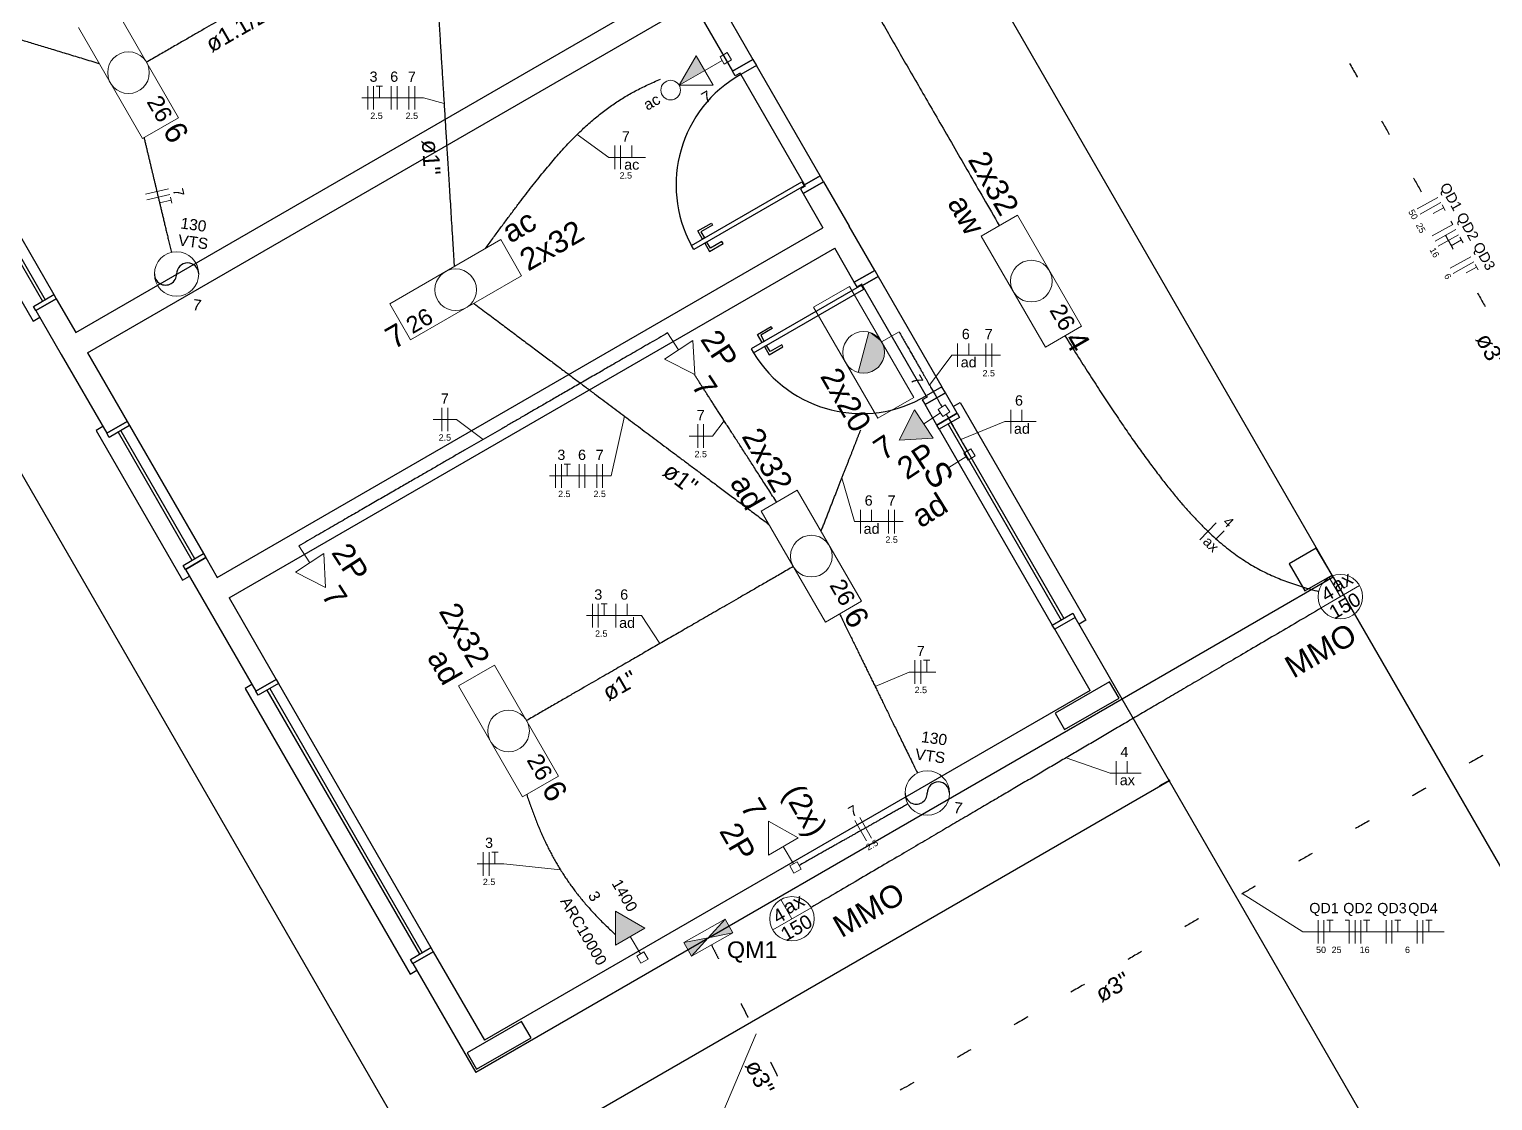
# Model space of a CAD drawing. Extents: x 210 to 779, y 61 to 241.
# Drawn here: x 474.76 to 484.07, y 182.66 to 189.48 of the extents above; entities that cross this region are included whole.
import ezdxf

# ---------------------------------------------------------------- set-up
doc = ezdxf.new("R2010")
doc.units = 0
doc.header["$LTSCALE"] = 2
doc.linetypes.add('DOT2', pattern=[3.175, 0, -3.175])
doc.layers.get('0').update_dxf_attribs({"linetype": 'CONTINUOUS'})
for name, color, linetype in [('A-JANEL', 3, 'CONTINUOUS'), ('A-PARED', 5, 'CONTINUOUS'), ('A-PARED-PISOS', 2, 'CONTINUOUS'), ('A-PAREDE', 5, 'CONTINUOUS'), ('A-PISOS', 2, 'CONTINUOUS'), ('A-PISOS-NIVEL', 1, 'CONTINUOUS'), ('A-PORTA', 3, 'CONTINUOUS'), ('A-SOLEIRA', 1, 'CONTINUOUS'), ('ARQ-ESQ-VISTA1', 2, 'CONTINUOUS')]:
    doc.layers.add(name, color=color, linetype=linetype)
for name, color, linetype, lineweight in [('EL-Condutos', 4, 'CONTINUOUS', 30), ('EL-Fios', 9, 'CONTINUOUS', 20), ('EL-Textos condutos', 7, 'CONTINUOUS', 20), ('EL-Textos fios', 7, 'CONTINUOUS', 20), ('EL-Textos pontos', 5, 'CONTINUOUS', 20), ('P-SIMBOL', 5, 'CONTINUOUS', 20)]:
    doc.layers.add(name, color=color, linetype=linetype, lineweight=lineweight)
doc.styles.add('Arial', font='arial.ttf')

msp = doc.modelspace()

# ---------------------------------------------------------------- hatches: boundary and pattern name
at = {"layer": 'P-SIMBOL', "linetype": 'Continuous'}
for points in [[(479.0586, 189.2128), (478.8962, 189.119), (479.0044, 189.3067)], [(480.1041, 187.5475), (480.0359, 187.2915), (480.1846, 187.4859)], [(480.1041, 187.5475), (480.1103, 187.5455), (480.1154, 187.5438), (480.1219, 187.5408), (480.129, 187.5373), (480.1322, 187.5363), (480.1347, 187.535), (480.1369, 187.5338), (480.1394, 187.5317), (480.147, 187.5264), (480.1499, 187.524), (480.1564, 187.5196), (480.1607, 187.5159), (480.1635, 187.512), (480.1698, 187.5054), (480.1725, 187.5025), (480.1751, 187.4993), (480.1846, 187.4859)], [(480.0359, 187.2915), (480.0509, 187.2891), (480.0566, 187.2875), (480.063, 187.2875), (480.0764, 187.2878), (480.0816, 187.2877), (480.0853, 187.288), (480.0891, 187.2889), (480.0931, 187.2897), (480.1009, 187.2914), (480.1046, 187.2925), (480.1103, 187.2938), (480.1167, 187.2961), (480.1233, 187.2992), (480.128, 187.3011), (480.1327, 187.303), (480.1377, 187.3061), (480.1444, 187.3106), (480.1469, 187.3127), (480.1519, 187.3162), (480.1547, 187.3185), (480.1565, 187.3202), (480.1595, 187.3228), (480.1616, 187.3248), (480.1636, 187.3275), (480.1657, 187.33), (480.1682, 187.3323), (480.1696, 187.3344), (480.1709, 187.3347), (480.1734, 187.3375), (480.176, 187.3403), (480.177, 187.3419), (480.1787, 187.3435), (480.1799, 187.3462), (480.1808, 187.3476), (480.1824, 187.35), (480.1836, 187.3533), (480.1862, 187.3574), (480.1875, 187.36), (480.1887, 187.362), (480.1902, 187.365), (480.1916, 187.3669), (480.1921, 187.3698), (480.1933, 187.3726), (480.1943, 187.376), (480.1955, 187.3803), (480.197, 187.3844), (480.1975, 187.3869), (480.1987, 187.3899), (480.1998, 187.3951), (480.1996, 187.3984), (480.2004, 187.4021), (480.2003, 187.4053), (480.2006, 187.4071), (480.2008, 187.4115), (480.2017, 187.4144), (480.2014, 187.4198), (480.2017, 187.4226), (480.2013, 187.4258), (480.2013, 187.4284), (480.2012, 187.4301), (480.2007, 187.4321), (480.2012, 187.4339), (480.1996, 187.4403), (480.1993, 187.4438), (480.1992, 187.4461), (480.1987, 187.4477), (480.199, 187.4491), (480.1978, 187.4512), (480.1976, 187.4526), (480.1968, 187.4541), (480.1959, 187.4566), (480.195, 187.4601), (480.1937, 187.4635), (480.193, 187.4658), (480.1923, 187.4689), (480.1846, 187.4859)], [(480.3935, 187.0541), (480.2966, 186.8605), (480.5128, 186.8734)], [(478.6786, 183.7567), (478.4907, 183.8644), (478.4914, 183.6478)], [(479.2371, 183.7254), (479.1881, 183.8124), (479.0815, 183.6951)], [(478.9749, 183.5778), (479.0815, 183.6951), (478.9259, 183.6648)]]:
    msp.add_hatch(color=256, dxfattribs=at).paths.add_polyline_path(points)

# ---------------------------------------------------------------- linework, layer by layer
at = {"color": 8}
msp.add_line((482.0181, 184.6975), (481.9531, 184.6605), dxfattribs=at)
msp.add_line((482.0181, 184.6975), (481.9531, 184.6605), dxfattribs=at)
for centre, start, end in [((475.6278, 187.9181), 179.981, 0.00003), ((475.7688, 187.9181), 0.01902, 180), ((480.5456, 184.6153), 0.01915, 180), ((480.4046, 184.6153), 179.98, 0.00016)]:
    msp.add_arc(centre, 0.0706, start, end)
at = {"layer": 'A-JANEL', "color": 251}
msp.add_line((481.4157, 185.7329), (481.2858, 185.6579), dxfattribs=at)
at = {"layer": 'A-PARED', "color": 251}
for p, q in [((479.0782, 189.7816), (479.3657, 189.2836)), ((475.057, 187.5465), (478.9108, 189.7715)), ((475.132, 187.4166), (478.9858, 189.6416)), ((478.9858, 189.6416), (479.2358, 189.2086)), ((479.2358, 189.2086), (479.3657, 189.2836)), ((479.6858, 188.4292), (479.8157, 188.5042)), ((479.8157, 188.5042), (479.9782, 188.2227)), ((479.6858, 188.4292), (479.8108, 188.2127)), ((475.957, 185.9877), (479.8108, 188.2127)), ((480.1407, 187.9413), (479.9782, 188.2227)), ((476.032, 185.8578), (479.8858, 188.0828)), ((480.0108, 187.8663), (479.8858, 188.0828)), ((480.0108, 187.8663), (480.1407, 187.9413)), ((474.9332, 187.7609), (475.057, 187.5465)), ((474.8033, 187.6859), (474.9646, 187.4066)), ((474.9646, 187.4066), (475.2546, 186.9043, 0.7283)), ((475.132, 187.4166), (475.3845, 186.9793, 0.7283)), ((480.4608, 187.0869), (480.5907, 187.1619)), ((480.5358, 186.957), (480.4608, 187.0869)), ((480.6657, 187.032), (480.5907, 187.1619)), ((475.8845, 186.1133, 0.7283), (475.957, 185.9877)), ((475.7546, 186.0383, 0.7283), (476.2021, 185.2632)), ((476.032, 185.8578), (476.332, 185.3382)), ((481.7157, 185.2133), (481.4157, 185.7329)), ((481.5108, 185.2682), (481.2858, 185.6579)), ((481.5108, 185.2682), (477.657, 183.0432)), ((481.7157, 185.2133), (477.6021, 182.8383)), ((477.332, 183.6061), (477.657, 183.0432)), ((477.2021, 183.5311), (477.6021, 182.8383))]:
    msp.add_line(p, q, dxfattribs=at)
msp.add_lwpolyline([(482.7773, 186.0745), (482.8773, 185.9013), (483.0505, 186.0013), (482.9505, 186.1745)], close=True, dxfattribs=at)
at = {"layer": 'A-PARED-PISOS', "color": 251}
for p, q in [((479.9205, 191.4226), (483.058, 185.9883)), ((483.058, 185.9883), (481.7157, 185.2133))]:
    msp.add_line(p, q, dxfattribs=at)
at = {"layer": 'A-PAREDE', "color": 251}
for p, q in [((479.3657, 189.2836), (479.2358, 189.2086)), ((479.8157, 188.5042), (479.6858, 188.4292)), ((480.1407, 187.9413), (480.0108, 187.8663)), ((474.9332, 187.7609), (474.8033, 187.6859)), ((474.8033, 187.6859), (474.9332, 187.7609)), ((474.9332, 187.7609), (474.8033, 187.6859)), ((480.5907, 187.1619), (480.4608, 187.0869)), ((480.6657, 187.032), (480.5358, 186.957)), ((480.6657, 187.032), (480.5358, 186.957)), ((480.6657, 187.032), (480.5358, 186.957)), ((475.2546, 186.9043), (475.3845, 186.9793)), ((475.3845, 186.9793), (475.2546, 186.9043)), ((475.7546, 186.0383), (475.8845, 186.1133)), ((475.8845, 186.1133), (475.7546, 186.0383)), ((481.4157, 185.7329), (481.2858, 185.6579)), ((476.332, 185.3382), (476.2021, 185.2632)), ((476.2021, 185.2632), (476.332, 185.3382)), ((476.332, 185.3382), (476.2021, 185.2632)), ((477.332, 183.6061), (477.2021, 183.5311)), ((477.2021, 183.5311), (477.332, 183.6061)), ((477.332, 183.6061), (477.2021, 183.5311))]:
    msp.add_line(p, q, dxfattribs=at)
for points in [[(481.2888, 185.1227), (481.3488, 185.0188), (481.6952, 185.2188), (481.6352, 185.3227)], [(477.5476, 182.9627), (477.6076, 182.8588), (477.954, 183.0588), (477.894, 183.1627)]]:
    msp.add_lwpolyline(points, close=True, dxfattribs=at)
at = {"layer": 'A-PISOS', "color": 251}
for p, q in [((468.9075, 196.6978), (477.3825, 182.0187)), ((482.0157, 184.6937), (477.3825, 182.0187)), ((482.0157, 184.6937), (481.9507, 184.6562)), ((482.0157, 184.6937), (481.9507, 184.6562))]:
    msp.add_line(p, q, dxfattribs=at)
at = {"layer": 'A-PISOS-NIVEL', "color": 251}
for p, q in [((483.058, 185.9883), (484.2488, 183.9258)), ((483.3539, 182.3758), (481.7157, 185.2133))]:
    msp.add_line(p, q, dxfattribs=at)
at = {"layer": 'A-PORTA', "color": 251}
for p, q in [((479.7932, 188.5432), (479.6936, 188.4857)), ((480.1632, 187.9023), (480.0636, 187.8448))]:
    msp.add_line(p, q, dxfattribs=at)
for points in [[(479.2836, 189.1958), (479.2533, 189.1783), (479.2358, 189.2086), (479.3657, 189.2836), (479.3882, 189.2446), (479.2886, 189.1871)], [(479.6918, 188.4788), (478.9903, 188.0738), (478.9753, 188.0998), (479.6768, 188.5048)], [(479.6986, 188.477), (479.6683, 188.4595), (479.6858, 188.4292), (479.8157, 188.5042), (479.7932, 188.5432), (479.6936, 188.4857)], [(479.0351, 188.1863), (479.0576, 188.1473), (479.0446, 188.1398), (479.0146, 188.1918), (479.1012, 188.2418), (479.1087, 188.2288)], [(479.0951, 188.0824), (479.0726, 188.1213), (479.0596, 188.1138), (479.0896, 188.0619), (479.1762, 188.1119), (479.1687, 188.1249)], [(480.0586, 187.8535), (480.0283, 187.836), (480.0108, 187.8663), (480.1407, 187.9413), (480.1632, 187.9023), (480.0636, 187.8448)], [(480.0568, 187.8466), (479.3553, 187.4416), (479.3703, 187.4157), (480.0718, 187.8207)], [(479.4151, 187.5281), (479.4376, 187.4891), (479.4246, 187.4816), (479.3946, 187.5336), (479.4812, 187.5836), (479.4887, 187.5706)], [(479.4751, 187.4242), (479.4526, 187.4632), (479.4396, 187.4557), (479.4696, 187.4037), (479.5562, 187.4537), (479.5487, 187.4667)], [(480.4736, 187.1347), (480.4433, 187.1172), (480.4608, 187.0869), (480.5907, 187.1619), (480.5682, 187.2008), (480.4686, 187.1433)]]:
    msp.add_lwpolyline(points, close=True, dxfattribs=at)
for centre, start, end in [((479.6804, 188.4854, 0.02), 119.17841, 208.67325), ((480.0568, 187.8335, 0.02), 211.32675, 300.82159)]:
    msp.add_arc(centre, 0.8037, start, end, dxfattribs=at)
at = {"layer": 'A-SOLEIRA', "color": 251}
for points in [[(479.6936, 188.4857), (479.7932, 188.5432), (479.3882, 189.2446), (479.2886, 189.1871)], [(480.0636, 187.8448), (480.1632, 187.9023), (480.5682, 187.2008), (480.4686, 187.1433)]]:
    msp.add_lwpolyline(points, close=True, dxfattribs=at)
at = {"layer": 'ARQ-ESQ-VISTA1', "color": 251}
for p, q in [((473.8747, 189.4245), (474.8447, 187.7444)), ((473.892, 189.4345), (474.862, 187.7544)), ((473.9482, 189.4669), (474.9182, 187.7869)), ((475.3259, 186.9108), (475.7959, 186.0968)), ((475.3432, 186.9208), (475.8133, 186.1068)), ((475.3995, 186.9533), (475.8695, 186.1392)), ((480.5508, 186.931), (481.2708, 185.6839)), ((480.6071, 186.9635), (481.3271, 185.7164)), ((480.6244, 186.9735), (481.3445, 185.7264)), ((476.347, 185.3122), (477.317, 183.6321)), ((476.2734, 185.2697), (477.2434, 183.5896)), ((476.2907, 185.2797), (477.2608, 183.5996))]:
    msp.add_line(p, q, dxfattribs=at)
for points in [[(473.7783, 189.4612), (473.735, 189.4362), (474.785, 187.6176), (474.8283, 187.6426)], [(480.6407, 187.0753), (480.684, 187.1003), (481.484, 185.7146), (481.4407, 185.6896)], [(475.229, 186.9472), (475.1857, 186.9222), (475.7363, 185.97), (475.7796, 185.995)], [(476.1771, 185.3065), (476.1338, 185.2815), (477.1838, 183.4628), (477.2271, 183.4878)]]:
    msp.add_lwpolyline(points, dxfattribs=at)
for points in [[(474.9182, 187.7869), (474.9332, 187.7609), (474.8033, 187.6859), (474.7883, 187.7119)], [(480.6657, 187.032), (480.6807, 187.006), (480.5508, 186.931), (480.5358, 186.957)], [(475.3845, 186.9793), (475.3995, 186.9533), (475.2696, 186.8783), (475.2546, 186.9043)], [(475.8695, 186.1392), (475.8845, 186.1133), (475.7546, 186.0383), (475.7396, 186.0642)], [(481.4007, 185.7589), (481.4157, 185.7329), (481.2858, 185.6579), (481.2708, 185.6839)], [(476.332, 185.3382), (476.347, 185.3122), (476.2171, 185.2372), (476.2021, 185.2632)], [(477.317, 183.6321), (477.332, 183.6061), (477.2021, 183.5311), (477.1871, 183.5571)]]:
    msp.add_lwpolyline(points, close=True, dxfattribs=at)
at = {"layer": 'EL-Condutos', "linetype": 'Continuous'}
for points in [[(478.7521, 192.0042), (478.8521, 191.8309), (478.9465, 191.6674), (479.0357, 191.513), (479.12, 191.367), (479.1998, 191.2287), (479.2756, 191.0974), (479.3478, 190.9724), (479.4167, 190.853), (479.4828, 190.7385), (479.5465, 190.6282), (479.6081, 190.5214), (479.6682, 190.4174), (479.727, 190.3155), (479.785, 190.215), (479.8426, 190.1153), (479.9002, 190.0155), (479.9583, 189.915), (480.0171, 189.8131), (480.0771, 189.7091), (480.1388, 189.6023), (480.2025, 189.492), (480.2686, 189.3775), (480.3375, 189.2581), (480.4097, 189.1331), (480.4855, 189.0018), (480.5653, 188.8635), (480.6496, 188.7175), (480.7388, 188.5631), (480.8332, 188.3996), (480.9332, 188.2263)], [(477.2048, 190.2458), (477.1258, 190.2001), (477.0514, 190.1572), (476.9814, 190.1167), (476.9153, 190.0786), (476.8528, 190.0425), (476.7937, 190.0084), (476.7375, 189.9759), (476.684, 189.945), (476.6328, 189.9155), (476.5835, 189.887), (476.536, 189.8596), (476.4897, 189.8329), (476.4445, 189.8068), (476.3999, 189.781), (476.3556, 189.7555), (476.3114, 189.7299), (476.2668, 189.7042), (476.2215, 189.678), (476.1753, 189.6513), (476.1277, 189.6239), (476.0785, 189.5955), (476.0273, 189.5659), (475.9738, 189.535), (475.9176, 189.5026), (475.8584, 189.4684), (475.796, 189.4323), (475.7299, 189.3942), (475.6598, 189.3537), (475.5854, 189.3108), (475.5064, 189.2652)], [(477.3374, 190.0139), (477.343, 189.9249), (477.3482, 189.8408), (477.3532, 189.7611), (477.3579, 189.6856), (477.3624, 189.6139), (477.3666, 189.5455), (477.3707, 189.4802), (477.3746, 189.4175), (477.3784, 189.3571), (477.382, 189.2986), (477.3855, 189.2417), (477.389, 189.1859), (477.3924, 189.131), (477.3958, 189.0765), (477.3992, 189.0221), (477.4026, 188.9674), (477.4061, 188.912), (477.4096, 188.8557), (477.4132, 188.7979), (477.4169, 188.7384), (477.4207, 188.6767), (477.4247, 188.6126), (477.4289, 188.5456), (477.4333, 188.4753), (477.4379, 188.4015), (477.4427, 188.3237), (477.4478, 188.2416), (477.4532, 188.1547), (477.459, 188.0628), (477.465, 187.9655)], [(475.2048, 189.2563), (475.1044, 189.2868), (475.0088, 189.3158), (474.9179, 189.3434), (474.8315, 189.3697), (474.7495, 189.3946), (474.6718, 189.4182), (474.5984, 189.4405), (474.529, 189.4615), (474.4636, 189.4814), (474.402, 189.5001), (474.3441, 189.5177), (474.2899, 189.5342), (474.2392, 189.5496), (474.1918, 189.564), (474.1477, 189.5773), (474.1068, 189.5898), (474.0689, 189.6013), (474.0339, 189.6119), (474.0016, 189.6217), (473.9721, 189.6307), (473.9452, 189.6389), (473.9207, 189.6463), (473.8985, 189.653), (473.8785, 189.6591), (473.8606, 189.6645), (473.8448, 189.6694), (473.8307, 189.6736), (473.8185, 189.6773), (473.8078, 189.6806), (473.7987, 189.6833)], [(477.6639, 188.0802), (477.7102, 188.1438), (477.755, 188.2049), (477.7983, 188.2634), (477.8402, 188.3195), (477.8808, 188.3733), (477.9202, 188.4248), (477.9586, 188.4741), (477.996, 188.5213), (478.0325, 188.5663), (478.0682, 188.6094), (478.1033, 188.6506), (478.1378, 188.6898), (478.1718, 188.7273), (478.2055, 188.7631), (478.2389, 188.7972), (478.2722, 188.8297), (478.3053, 188.8607), (478.3386, 188.8903), (478.3719, 188.9184), (478.4055, 188.9453), (478.4395, 188.9709), (478.4739, 188.9954), (478.5088, 189.0187), (478.5444, 189.041), (478.5808, 189.0624), (478.618, 189.0828), (478.6561, 189.1025), (478.6953, 189.1213), (478.7357, 189.1395), (478.7773, 189.1571)], [(475.4913, 188.785), (475.4971, 188.7607), (475.5027, 188.7371), (475.5082, 188.7141), (475.5136, 188.6917), (475.5188, 188.6698), (475.5239, 188.6483), (475.529, 188.6271), (475.534, 188.6062), (475.5389, 188.5854), (475.5439, 188.5647), (475.5488, 188.5441), (475.5538, 188.5234), (475.5587, 188.5025), (475.5638, 188.4815), (475.5688, 188.4602), (475.574, 188.4385), (475.5793, 188.4164), (475.5847, 188.3938), (475.5903, 188.3706), (475.596, 188.3467), (475.6018, 188.3221), (475.6079, 188.2966), (475.6142, 188.2703), (475.6207, 188.243), (475.6275, 188.2147), (475.6345, 188.1852), (475.6418, 188.1546), (475.6495, 188.1227), (475.6574, 188.0894), (475.6657, 188.0547)], [(477.5907, 187.7306), (477.6806, 187.6633), (477.7654, 187.5997), (477.8455, 187.5397), (477.9212, 187.483), (477.9929, 187.4293), (478.0609, 187.3784), (478.1255, 187.33), (478.1871, 187.2839), (478.246, 187.2397), (478.3026, 187.1974), (478.3572, 187.1565), (478.4101, 187.1168), (478.4617, 187.0782), (478.5124, 187.0402), (478.5624, 187.0028), (478.6121, 186.9656), (478.6618, 186.9283), (478.7119, 186.8908), (478.7628, 186.8527), (478.8147, 186.8138), (478.868, 186.7738), (478.9231, 186.7326), (478.9802, 186.6898), (479.0398, 186.6452), (479.1021, 186.5985), (479.1675, 186.5495), (479.2364, 186.4979), (479.3091, 186.4435), (479.3859, 186.3859), (479.4671, 186.3251)], [(480.2958, 187.5503), (480.3138, 187.5188), (480.331, 187.4886), (480.3475, 187.4598), (480.3632, 187.4322), (480.3782, 187.406), (480.3925, 187.3809), (480.4061, 187.3571), (480.4191, 187.3344), (480.4314, 187.3128), (480.443, 187.2924), (480.4541, 187.2731), (480.4645, 187.2548), (480.4744, 187.2375), (480.4837, 187.2212), (480.4924, 187.2059), (480.5006, 187.1915), (480.5083, 187.1781), (480.5155, 187.1655), (480.5222, 187.1537), (480.5285, 187.1428), (480.5343, 187.1326), (480.5396, 187.1232), (480.5446, 187.1146), (480.5491, 187.1066), (480.5533, 187.0993), (480.5571, 187.0927), (480.5605, 187.0867), (480.5636, 187.0812), (480.5664, 187.0763), (480.5689, 187.0719)], [(478.8229, 187.543), (478.7093, 187.4774), (478.6031, 187.4161), (478.5037, 187.3587), (478.4105, 187.3048), (478.323, 187.2543), (478.2408, 187.2068), (478.1632, 187.1621), (478.0899, 187.1197), (478.0201, 187.0794), (477.9535, 187.041), (477.8896, 187.004), (477.8277, 186.9683), (477.7673, 186.9334), (477.708, 186.8992), (477.6493, 186.8653), (477.5905, 186.8313), (477.5312, 186.7971), (477.4709, 186.7622), (477.409, 186.7265), (477.345, 186.6895), (477.2784, 186.6511), (477.2087, 186.6108), (477.1353, 186.5685), (477.0578, 186.5237), (476.9755, 186.4762), (476.8881, 186.4257), (476.7949, 186.3719), (476.6954, 186.3144), (476.5892, 186.2531), (476.4757, 186.1875)], [(481.3514, 187.5245), (481.4286, 187.4014), (481.5027, 187.2851), (481.5737, 187.1753), (481.6418, 187.0719), (481.7073, 186.9745), (481.7702, 186.8831), (481.8308, 186.7973), (481.8892, 186.717), (481.9456, 186.642), (482.0002, 186.572), (482.053, 186.5068), (482.1044, 186.4462), (482.1545, 186.39), (482.2034, 186.338), (482.2513, 186.2899), (482.2984, 186.2456), (482.3448, 186.2048), (482.3908, 186.1674), (482.4365, 186.133), (482.482, 186.1015), (482.5276, 186.0727), (482.5733, 186.0463), (482.6195, 186.0222), (482.6662, 186.0001), (482.7136, 185.9798), (482.7618, 185.961), (482.8112, 185.9437), (482.8617, 185.9275), (482.9137, 185.9123), (482.9672, 185.8978)], [(479.517, 186.4648), (479.4912, 186.5049), (479.466, 186.544), (479.4415, 186.582), (479.4176, 186.6191), (479.3944, 186.6553), (479.3717, 186.6904), (479.3497, 186.7247), (479.3283, 186.758), (479.3074, 186.7903), (479.2871, 186.8218), (479.2674, 186.8524), (479.2483, 186.8821), (479.2297, 186.911), (479.2117, 186.939), (479.1942, 186.9661), (479.1773, 186.9924), (479.1608, 187.018), (479.1449, 187.0427), (479.1295, 187.0666), (479.1146, 187.0897), (479.1002, 187.1121), (479.0862, 187.1338), (479.0728, 187.1547), (479.0598, 187.1748), (479.0472, 187.1943), (479.0352, 187.2131), (479.0235, 187.2311), (479.0123, 187.2485), (479.0015, 187.2653), (478.9911, 187.2814)], [(480.5952, 187.0262), (480.6033, 187.0123), (480.611, 186.9988), (480.6185, 186.9858), (480.6257, 186.9734), (480.6326, 186.9614), (480.6393, 186.9499), (480.6457, 186.9389), (480.6518, 186.9283), (480.6576, 186.9182), (480.6632, 186.9085), (480.6686, 186.8993), (480.6737, 186.8905), (480.6786, 186.882), (480.6832, 186.874), (480.6876, 186.8664), (480.6918, 186.8591), (480.6958, 186.8522), (480.6996, 186.8457), (480.7031, 186.8395), (480.7065, 186.8337), (480.7097, 186.8282), (480.7127, 186.823), (480.7155, 186.8181), (480.7182, 186.8135), (480.7206, 186.8093), (480.7229, 186.8053), (480.7251, 186.8015), (480.7271, 186.7981), (480.7289, 186.7949), (480.7307, 186.7919)], [(479.7999, 186.2829), (479.8103, 186.3093), (479.8205, 186.3355), (479.8306, 186.3612), (479.8405, 186.3866), (479.8503, 186.4116), (479.8599, 186.4362), (479.8694, 186.4605), (479.8788, 186.4845), (479.888, 186.508), (479.8971, 186.5313), (479.9061, 186.5541), (479.9149, 186.5767), (479.9236, 186.5989), (479.9321, 186.6207), (479.9406, 186.6423), (479.9488, 186.6634), (479.957, 186.6843), (479.965, 186.7048), (479.9729, 186.725), (479.9807, 186.7449), (479.9884, 186.7644), (479.9959, 186.7837), (480.0033, 186.8026), (480.0106, 186.8212), (480.0177, 186.8395), (480.0248, 186.8575), (480.0317, 186.8751), (480.0385, 186.8925), (480.0451, 186.9096), (480.0517, 186.9263)], [(479.6232, 186.0569), (479.5442, 186.0112), (479.4698, 185.9683), (479.3998, 185.9278), (479.3337, 185.8897), (479.2712, 185.8536), (479.2121, 185.8195), (479.1559, 185.787), (479.1024, 185.7561), (479.0512, 185.7266), (479.0019, 185.6981), (478.9544, 185.6707), (478.9081, 185.644), (478.8629, 185.6179), (478.8183, 185.5921), (478.774, 185.5666), (478.7298, 185.541), (478.6852, 185.5153), (478.6399, 185.4891), (478.5937, 185.4624), (478.5461, 185.435), (478.4969, 185.4066), (478.4457, 185.377), (478.3921, 185.3461), (478.336, 185.3137), (478.2768, 185.2795), (478.2143, 185.2435), (478.1482, 185.2053), (478.0782, 185.1649), (478.0038, 185.1219), (477.9248, 185.0763)], [(482.9838, 185.7942), (482.8294, 185.7035), (482.6845, 185.6184), (482.5485, 185.5385), (482.4207, 185.4635), (482.3003, 185.3928), (482.1868, 185.3261), (482.0793, 185.263), (481.9774, 185.2031), (481.8802, 185.1461), (481.7871, 185.0914), (481.6974, 185.0387), (481.6104, 184.9876), (481.5254, 184.9377), (481.4419, 184.8887), (481.359, 184.84), (481.2761, 184.7913), (481.1925, 184.7422), (481.1076, 184.6923), (481.0206, 184.6413), (480.9309, 184.5886), (480.8378, 184.5339), (480.7406, 184.4768), (480.6386, 184.4169), (480.5312, 184.3538), (480.4176, 184.2872), (480.2973, 184.2165), (480.1694, 184.1414), (480.0334, 184.0615), (479.8885, 183.9764), (479.7341, 183.8857)], [(479.9169, 185.7557), (479.9353, 185.7181), (479.953, 185.682), (479.9699, 185.6474), (479.9863, 185.614), (480.002, 185.5818), (480.0173, 185.5505), (480.0322, 185.5202), (480.0467, 185.4906), (480.0609, 185.4615), (480.0749, 185.4329), (480.0887, 185.4046), (480.1025, 185.3765), (480.1162, 185.3485), (480.13, 185.3203), (480.1439, 185.2919), (480.158, 185.2631), (480.1723, 185.2338), (480.187, 185.2039), (480.2021, 185.1731), (480.2176, 185.1415), (480.2336, 185.1087), (480.2502, 185.0748), (480.2675, 185.0395), (480.2855, 185.0027), (480.3043, 184.9643), (480.3239, 184.9242), (480.3445, 184.8821), (480.3661, 184.838), (480.3888, 184.7917), (480.4125, 184.7432)], [(477.9263, 184.6056), (477.9384, 184.5695), (477.9507, 184.5341), (477.9633, 184.4994), (477.9761, 184.4653), (477.9892, 184.4319), (478.0026, 184.3991), (478.0163, 184.3668), (478.0304, 184.3351), (478.0449, 184.3039), (478.0599, 184.2732), (478.0753, 184.2429), (478.0911, 184.2131), (478.1075, 184.1836), (478.1244, 184.1546), (478.1419, 184.1258), (478.1599, 184.0974), (478.1786, 184.0693), (478.1979, 184.0414), (478.2179, 184.0137), (478.2385, 183.9862), (478.2599, 183.9589), (478.2821, 183.9318), (478.305, 183.9047), (478.3287, 183.8777), (478.3533, 183.8508), (478.3787, 183.8239), (478.405, 183.797), (478.4323, 183.7701), (478.4605, 183.7431), (478.4896, 183.716)], [(480.352, 184.5458), (480.3233, 184.5296), (480.2962, 184.5142), (480.2705, 184.4997), (480.2461, 184.4859), (480.2228, 184.4728), (480.2006, 184.4603), (480.1793, 184.4482), (480.1589, 184.4367), (480.1391, 184.4255), (480.1198, 184.4146), (480.101, 184.404), (480.0824, 184.3935), (480.0641, 184.3831), (480.0458, 184.3728), (480.0275, 184.3624), (480.0089, 184.352), (479.99, 184.3413), (479.9707, 184.3304), (479.9509, 184.3192), (479.9303, 184.3076), (479.909, 184.2955), (479.8867, 184.2829), (479.8633, 184.2697), (479.8388, 184.2558), (479.813, 184.2413), (479.7857, 184.2259), (479.7569, 184.2096), (479.7264, 184.1923), (479.6941, 184.1741), (479.6599, 184.1548)]]:
    msp.add_spline(points, degree=3, dxfattribs=at)
at = {"layer": 'EL-Condutos', "linetype": 'DOT2', "ltscale": 0.05}
for points in [[(482.1465, 191.0815), (482.2895, 190.825), (482.4235, 190.5844), (482.5493, 190.3586), (482.6675, 190.1465), (482.7788, 189.9468), (482.8837, 189.7585), (482.9829, 189.5805), (483.077, 189.4116), (483.1667, 189.2506), (483.2526, 189.0965), (483.3352, 188.9481), (483.4154, 188.8042), (483.4936, 188.6638), (483.5706, 188.5257), (483.6469, 188.3887), (483.7232, 188.2518), (483.8001, 188.1137), (483.8783, 187.9735), (483.9583, 187.8298), (484.0408, 187.6817), (484.1265, 187.5279), (484.216, 187.3673), (484.3099, 187.1988), (484.4088, 187.0213), (484.5134, 186.8336), (484.6243, 186.6345), (484.7421, 186.423), (484.8675, 186.198), (485.0011, 185.9582), (485.1436, 185.7025)], [(485.0956, 185.4791), (484.8467, 185.336), (484.6133, 185.2019), (484.3942, 185.0759), (484.1883, 184.9576), (483.9946, 184.8462), (483.8119, 184.7412), (483.6391, 184.6419), (483.4752, 184.5477), (483.319, 184.4579), (483.1695, 184.372), (483.0255, 184.2892), (482.8859, 184.209), (482.7497, 184.1307), (482.6156, 184.0536), (482.4827, 183.9772), (482.3499, 183.9009), (482.216, 183.8239), (482.0798, 183.7456), (481.9405, 183.6655), (481.7967, 183.5829), (481.6475, 183.4971), (481.4917, 183.4076), (481.3282, 183.3136), (481.1559, 183.2146), (480.9738, 183.1099), (480.7806, 182.9989), (480.5754, 182.8809), (480.357, 182.7554), (480.1244, 182.6216), (479.8763, 182.479)], [(479.1022, 183.6489), (479.1285, 183.5965), (479.1534, 183.5471), (479.1769, 183.5004), (479.1991, 183.4562), (479.2202, 183.4144), (479.2401, 183.3747), (479.2591, 183.337), (479.2773, 183.3009), (479.2946, 183.2664), (479.3113, 183.2332), (479.3275, 183.2011), (479.3432, 183.1699), (479.3585, 183.1395), (479.3736, 183.1095), (479.3885, 183.0798), (479.4034, 183.0502), (479.4184, 183.0204), (479.4335, 182.9904), (479.4489, 182.9598), (479.4647, 182.9284), (479.4809, 182.8962), (479.4977, 182.8628), (479.5152, 182.828), (479.5334, 182.7917), (479.5526, 182.7537), (479.5727, 182.7136), (479.594, 182.6714), (479.6164, 182.6269), (479.6401, 182.5797), (479.6652, 182.5298)]]:
    msp.add_spline(points, degree=3, dxfattribs=at)
at = {"layer": 'EL-Fios'}
for p, q in [((476.9143, 188.964), (476.9143, 189.114)), ((476.9518, 188.964), (476.9518, 189.114)), ((476.9693, 189.114), (477.0093, 189.114)), ((476.9893, 189.039), (476.9893, 189.114)), ((477.0643, 188.964), (477.0643, 189.114)), ((477.1018, 188.964), (477.1018, 189.114)), ((477.1768, 188.964), (477.1768, 189.114)), ((477.2143, 188.964), (477.2143, 189.114)), ((478.4861, 188.5846), (478.4861, 188.7346)), ((478.5236, 188.5846), (478.5236, 188.7346)), ((478.5946, 188.6596), (478.5946, 188.7346)), ((475.5, 188.4257), (475.6459, 188.4605)), ((475.5087, 188.3892), (475.6546, 188.424)), ((475.5904, 188.3701), (475.6633, 188.3875)), ((475.6587, 188.407), (475.668, 188.3681)), ((483.5925, 188.3323), (483.7235, 188.4053)), ((483.6107, 188.2995), (483.7418, 188.3726)), ((483.6945, 188.3033), (483.76, 188.3398)), ((483.7503, 188.3573), (483.7698, 188.3223)), ((483.6886, 188.1598), (483.8196, 188.2328)), ((483.7068, 188.1271), (483.8379, 188.2001)), ((483.8075, 188.2547), (483.8196, 188.2328)), ((483.7251, 188.0943), (483.8561, 188.1673)), ((483.8089, 188.098), (483.8744, 188.1346)), ((483.8646, 188.152), (483.8841, 188.1171)), ((483.8029, 187.9546), (483.934, 188.0276)), ((483.8212, 187.9218), (483.9522, 187.9948)), ((483.905, 187.9256), (483.9705, 187.9621)), ((483.9607, 187.9795), (483.9802, 187.9446)), ((480.6678, 187.3263), (480.6678, 187.4763)), ((480.7388, 187.4013), (480.7388, 187.4763)), ((480.8473, 187.3263), (480.8473, 187.4763)), ((480.8848, 187.3263), (480.8848, 187.4763)), ((477.3867, 186.917), (477.3867, 187.067)), ((477.4242, 186.917), (477.4242, 187.067)), ((481.0062, 186.904), (481.0062, 187.054)), ((481.0772, 186.979), (481.0772, 187.054)), ((479.0147, 186.8115), (479.0147, 186.9615)), ((479.0522, 186.8115), (479.0522, 186.9615)), ((478.1092, 186.5578), (478.1092, 186.7078)), ((478.1467, 186.5578), (478.1467, 186.7078)), ((478.1642, 186.7078), (478.2042, 186.7078)), ((478.1842, 186.6328), (478.1842, 186.7078)), ((478.2592, 186.5578), (478.2592, 186.7078)), ((478.2967, 186.5578), (478.2967, 186.7078)), ((478.3717, 186.5578), (478.3717, 186.7078)), ((478.4092, 186.5578), (478.4092, 186.7078)), ((480.0498, 186.2673), (480.0498, 186.4173)), ((480.1208, 186.3423), (480.1208, 186.4173)), ((480.2293, 186.2673), (480.2293, 186.4173)), ((480.2668, 186.2673), (480.2668, 186.4173)), ((482.2086, 186.2268), (482.3134, 186.3341)), ((482.3118, 186.2308), (482.3642, 186.2845)), ((478.3442, 185.6691), (478.3442, 185.8191)), ((478.3817, 185.6691), (478.3817, 185.8191)), ((478.3992, 185.8191), (478.4392, 185.8191)), ((478.4192, 185.7441), (478.4192, 185.8191)), ((478.4942, 185.6691), (478.4942, 185.8191)), ((478.5652, 185.7441), (478.5652, 185.8191)), ((480.3964, 185.3106), (480.3964, 185.4606)), ((480.4339, 185.3106), (480.4339, 185.4606)), ((480.4514, 185.4606), (480.4914, 185.4606)), ((480.4714, 185.3856), (480.4714, 185.4606)), ((481.6769, 184.6677), (481.6769, 184.8177)), ((481.7479, 184.7427), (481.7479, 184.8177)), ((480.0881, 184.3105), (480.0143, 184.4411)), ((480.1207, 184.329), (480.0469, 184.4596)), ((477.6492, 184.0896), (477.6492, 184.2396)), ((477.6867, 184.0896), (477.6867, 184.2396)), ((477.7042, 184.2396), (477.7442, 184.2396)), ((477.7242, 184.1646), (477.7242, 184.2396)), ((482.9618, 183.6572), (482.9618, 183.8072)), ((482.9993, 183.6572), (482.9993, 183.8072)), ((483.0168, 183.8072), (483.0568, 183.8072)), ((483.0368, 183.7322), (483.0368, 183.8072)), ((483.1343, 183.8072), (483.1593, 183.8072)), ((483.1593, 183.6572), (483.1593, 183.8072)), ((483.1968, 183.6572), (483.1968, 183.8072)), ((483.2343, 183.6572), (483.2343, 183.8072)), ((483.2518, 183.8072), (483.2918, 183.8072)), ((483.2718, 183.7322), (483.2718, 183.8072)), ((483.3942, 183.6572), (483.3942, 183.8072)), ((483.4317, 183.6572), (483.4317, 183.8072)), ((483.4492, 183.8072), (483.4892, 183.8072)), ((483.4692, 183.7322), (483.4692, 183.8072)), ((483.5917, 183.6572), (483.5917, 183.8072)), ((483.6292, 183.6572), (483.6292, 183.8072)), ((483.6467, 183.8072), (483.6867, 183.8072)), ((483.6667, 183.7322), (483.6667, 183.8072))]:
    msp.add_line(p, q, dxfattribs=at)
at = {"layer": 'EL-Textos fios'}
for p, q in [((477.2698, 189.039), (476.8768, 189.039)), ((477.4004, 189.0023), (477.2698, 189.039)), ((478.2467, 188.805), (478.4486, 188.6596)), ((478.4486, 188.6596), (478.6826, 188.6596)), ((480.4894, 187.2113), (480.6303, 187.4013)), ((480.6303, 187.4013), (480.9404, 187.4013)), ((477.4798, 186.992), (477.3312, 186.992)), ((477.6493, 186.8653), (477.4798, 186.992)), ((478.5491, 187.0127), (478.4647, 186.6328)), ((479.1835, 186.9828), (479.1077, 186.8865)), ((480.6884, 186.865), (480.9687, 186.979)), ((480.9687, 186.979), (481.1677, 186.979)), ((479.1077, 186.8865), (478.9591, 186.8865)), ((478.4647, 186.6328), (478.0717, 186.6328)), ((479.9322, 186.621), (480.0123, 186.3423)), ((480.0123, 186.3423), (480.3224, 186.3423)), ((478.6557, 185.7441), (478.3067, 185.7441)), ((478.774, 185.5666), (478.6557, 185.7441)), ((480.1433, 185.2932), (480.3589, 185.3856)), ((480.3589, 185.3856), (480.5289, 185.3856)), ((481.359, 184.84), (481.6394, 184.7427)), ((481.6394, 184.7427), (481.8354, 184.7427)), ((477.7817, 184.1646), (477.6117, 184.1646)), ((478.141, 184.1273), (477.7817, 184.1646)), ((482.4793, 183.9753), (482.864, 183.7322)), ((482.864, 183.7322), (483.7646, 183.7322)), ((479.3863, 183.0843), (478.9837, 182.1316))]:
    msp.add_line(p, q, dxfattribs=at)
at = {"layer": 'P-SIMBOL'}
for p, q in [((475.7111, 188.9122), (475.3031, 189.6189)), ((475.4816, 188.7797), (475.0736, 189.4864)), ((479.1566, 189.2999), (479.2025, 189.3264)), ((479.2025, 189.3264), (479.229, 189.2805)), ((479.0044, 189.3067), (478.8962, 189.119)), ((479.1129, 189.1188), (479.0044, 189.3067)), ((479.0586, 189.2128), (479.1699, 189.277)), ((479.1831, 189.254), (479.1566, 189.2999)), ((479.229, 189.2805), (479.1831, 189.254)), ((478.8962, 189.119), (479.0586, 189.2128)), ((478.8962, 189.119), (479.1129, 189.1188)), ((475.4816, 188.7797), (475.7111, 188.9122)), ((480.8187, 188.1596), (481.0482, 188.2921)), ((481.4562, 187.5855), (481.0482, 188.2921)), ((477.0547, 187.7286), (477.7613, 188.1366)), ((477.7613, 188.1366), (477.8938, 187.9071)), ((481.2267, 187.453), (480.8187, 188.1596)), ((477.1872, 187.4991), (477.8938, 187.9071)), ((479.9801, 187.839), (479.7508, 187.7061)), ((479.9801, 187.839), (480.3891, 187.1328)), ((477.0547, 187.7286), (477.1872, 187.4991)), ((479.7508, 187.7061), (480.1598, 187)), ((480.1041, 187.5475), (480.0359, 187.2915)), ((480.2958, 187.5503), (480.1846, 187.4859)), ((481.2267, 187.453), (481.4562, 187.5855)), ((478.8024, 187.3766), (478.9835, 187.4951)), ((478.893, 187.4359), (478.8229, 187.543)), ((478.9835, 187.4951), (478.9956, 187.279)), ((478.9956, 187.279), (478.8024, 187.3766)), ((480.3891, 187.1328), (480.1598, 187)), ((480.5453, 187.0564), (480.5896, 187.0857)), ((480.5896, 187.0857), (480.6188, 187.0414)), ((480.2966, 186.8605), (480.3935, 187.0541)), ((480.3935, 187.0541), (480.5128, 186.8734)), ((480.4531, 186.9638), (480.5599, 187.0343)), ((480.5746, 187.0122), (480.5453, 187.0564)), ((480.6188, 187.0414), (480.5746, 187.0122)), ((480.5128, 186.8734), (480.2966, 186.8605)), ((480.7074, 186.7775), (480.7524, 186.8055)), ((480.7524, 186.8055), (480.7804, 186.7605)), ((480.6123, 186.6871), (480.7214, 186.755)), ((480.7354, 186.7325), (480.7074, 186.7775)), ((480.7804, 186.7605), (480.7354, 186.7325)), ((479.4185, 186.4098), (479.648, 186.5423)), ((480.056, 185.8357), (479.648, 186.5423)), ((479.8265, 185.7032), (479.4185, 186.4098)), ((476.5452, 186.0801), (476.4757, 186.1875)), ((476.4543, 186.0213), (476.6361, 186.1389)), ((476.6361, 186.1389), (476.647, 185.9226)), ((476.647, 185.9226), (476.4543, 186.0213)), ((483.1037, 185.8646), (483.033, 185.9869)), ((482.9813, 185.794), (483.226, 185.9352)), ((479.8265, 185.7032), (480.056, 185.8357)), ((477.492, 185.2975), (477.7215, 185.43)), ((478.1295, 184.7234), (477.7215, 185.43)), ((477.9, 184.5909), (477.492, 185.2975)), ((477.9, 184.5909), (478.1295, 184.7234)), ((479.4651, 184.4375), (479.6528, 184.3296)), ((479.4654, 184.221), (479.4651, 184.4375)), ((479.6528, 184.3296), (479.4654, 184.221)), ((479.5591, 184.2753), (479.6233, 184.1646)), ((479.6003, 184.1513), (479.6462, 184.1778)), ((479.6269, 184.1054), (479.6003, 184.1513)), ((479.6728, 184.132), (479.6269, 184.1054)), ((479.6462, 184.1778), (479.6728, 184.132)), ((479.6143, 183.8154), (479.5437, 183.9377)), ((478.4914, 183.6478), (478.4907, 183.8644)), ((478.4907, 183.8644), (478.6786, 183.7567)), ((479.4919, 183.7447), (479.7366, 183.886)), ((478.6786, 183.7567), (478.4914, 183.6478)), ((479.1881, 183.8124), (478.9259, 183.6648)), ((479.1881, 183.8124), (479.0815, 183.6951)), ((479.2371, 183.7254), (479.1881, 183.8124)), ((478.585, 183.7023), (478.6493, 183.5916)), ((479.0815, 183.6951), (478.9259, 183.6648)), ((478.9749, 183.5778), (478.9259, 183.6648)), ((479.2371, 183.7254), (478.9749, 183.5778)), ((479.0815, 183.6951), (478.9749, 183.5778)), ((479.2371, 183.7254), (479.0815, 183.6951)), ((478.6264, 183.5783), (478.6722, 183.605)), ((478.6531, 183.5324), (478.6264, 183.5783)), ((478.6989, 183.5591), (478.6531, 183.5324)), ((478.6722, 183.605), (478.6989, 183.5591))]:
    msp.add_line(p, q, dxfattribs=at)
for centre, radius in [((475.3924, 189.1993), 0.1325), ((478.8421, 189.0878), 0.0625), ((475.6983, 187.9181), 0.1412), ((477.4742, 187.8179), 0.1325), ((481.1375, 187.8725), 0.1325), ((480.07, 187.4195), 0.1325), ((479.7373, 186.1227), 0.1325), ((483.1037, 185.8646), 0.1412), ((477.8107, 185.0105), 0.1325), ((480.4751, 184.6153), 0.1412), ((479.6143, 183.8154), 0.1412)]:
    msp.add_circle(centre, radius, dxfattribs=at)

# ---------------------------------------------------------------- texts
at = {"layer": 'EL-Textos condutos', "char_height": 0.1059, "attachment_point": 8, "line_spacing_factor": 0.798, "style": 'Arial'}
for s, insert, width, rotation in [('ø1.1/2"', (476.1276, 189.4402), 0.88956, 30.00007), ('ø1"', (477.263, 188.6571), 0.38124, 273.56359), ('ø3"', (484.0131, 187.405), 0.38124, 299.12323), ('ø1"', (478.8715, 186.5729), 0.38124, 323.16454), ('ø1"', (478.5461, 185.2517), 0.38124, 30.00007), ('ø3"', (481.6822, 183.3338), 0.38124, 29.89121), ('ø3"', (479.3603, 182.7822), 0.38124, 296.71108)]:
    msp.add_mtext(s, dxfattribs=dict(at, insert=insert, width=width, rotation=rotation))
at = {"layer": 'EL-Textos fios', "attachment_point": 8, "line_spacing_factor": 0.798, "style": 'Arial'}
for s, insert, char_height, width in [('3', (476.9516, 189.14), 0.0653, 0.078366), ('6', (477.0831, 189.14), 0.0653, 0.078366), ('7', (477.1956, 189.14), 0.0653, 0.078366), ('2.5', (476.9706, 188.9039), 0.04059, 0.146142), ('2.5', (477.1956, 188.9039), 0.04059, 0.146142), ('7', (478.5571, 188.7605), 0.0653, 0.078366), ('ac', (478.5946, 188.581), 0.06531, 0.156732), ('2.5', (478.5571, 188.5244), 0.04059, 0.146142), ('6', (480.7201, 187.5025), 0.0653, 0.078366), ('7', (480.8661, 187.5025), 0.0653, 0.078366), ('ad', (480.7386, 187.323), 0.06531, 0.156732), ('2.5', (480.8661, 187.2659), 0.04059, 0.146142), ('7', (477.4056, 187.093), 0.0653, 0.078366), ('6', (481.0586, 187.08), 0.0653, 0.078366), ('7', (479.0336, 186.9875), 0.0653, 0.078366), ('2.5', (477.4056, 186.8569), 0.04059, 0.146142), ('ad', (481.0771, 186.9005), 0.06531, 0.156732), ('3', (478.1466, 186.734), 0.0653, 0.078366), ('6', (478.2781, 186.734), 0.0653, 0.078366), ('7', (478.3906, 186.734), 0.0653, 0.078366), ('2.5', (479.0336, 186.7514), 0.04059, 0.146142), ('2.5', (478.1656, 186.4979), 0.04059, 0.146142), ('2.5', (478.3906, 186.4979), 0.04059, 0.146142), ('6', (480.1021, 186.4435), 0.0653, 0.078366), ('7', (480.2481, 186.4435), 0.0653, 0.078366), ('ad', (480.1206, 186.264), 0.06531, 0.156732), ('2.5', (480.2481, 186.2069), 0.04059, 0.146142), ('3', (478.3816, 185.845), 0.0653, 0.078366), ('6', (478.5466, 185.845), 0.0653, 0.078366), ('ad', (478.5651, 185.6655), 0.06531, 0.156732), ('2.5', (478.4006, 185.6089), 0.04059, 0.146142), ('7', (480.4341, 185.4865), 0.0653, 0.078366), ('2.5', (480.4341, 185.2504), 0.04059, 0.146142), ('4', (481.7291, 184.844), 0.0653, 0.078366), ('ax', (481.7481, 184.6645), 0.06531, 0.156732), ('3', (477.6866, 184.2655), 0.0653, 0.078366), ('2.5', (477.6866, 184.0294), 0.04059, 0.146142), ('QD1', (482.9996, 183.833), 0.06531, 0.235098), ('QD2', (483.2156, 183.833), 0.06531, 0.235098), ('QD3', (483.4316, 183.833), 0.06531, 0.235098), ('QD4', (483.6291, 183.833), 0.06531, 0.235098), ('50', (482.9806, 183.5969), 0.04059, 0.097428), ('25', (483.0796, 183.5969), 0.04059, 0.097428), ('16', (483.2581, 183.5969), 0.04059, 0.097428), ('6', (483.5306, 183.5969), 0.0406, 0.048714)]:
    msp.add_mtext(s, dxfattribs=dict(at, insert=insert, char_height=char_height, width=width))
for s, insert, char_height, width, rotation in [('QD1', (483.7644, 188.3854), 0.06531, 0.235098, 299.12408), ('7', (475.68, 188.43), 0.0653, 0.078366, 283.43076), ('50', (483.5488, 188.2865), 0.04059, 0.097428, 299.12408), ('QD2', (483.8699, 188.1964), 0.06531, 0.235098, 299.12408), ('25', (483.5973, 188.2005), 0.04059, 0.097428, 299.12408), ('QD3', (483.9749, 188.0074), 0.06531, 0.235098, 299.12408), ('16', (483.6843, 188.0445), 0.04059, 0.097428, 299.12408), ('6', (483.7688, 187.8925), 0.0406, 0.048714, 299.12408), ('4', (482.3691, 186.3164), 0.0653, 0.078366, 315.65391), ('ax', (482.2571, 186.1749), 0.06531, 0.156732, 315.65391), ('7', (480.018, 184.4732), 0.0653, 0.078366, 29.46149), ('2.5', (480.134, 184.2671), 0.04059, 0.146142, 29.46149)]:
    msp.add_mtext(s, dxfattribs=dict(at, insert=insert, char_height=char_height, width=width, rotation=rotation))
at = {"layer": 'EL-Textos pontos', "line_spacing_factor": 0.798, "style": 'Arial'}
for s, insert, char_height, width, attachment_point, rotation in [('ac', (478.7395, 188.9811), 0.0706, 0.16944, 8, 30.00007), ('7', (479.0877, 189.0142), 0.0706, 0.08472, 8, 30.00007), ('6', (475.6596, 188.7356), 0.1412, 0.16944, 9, 299.99986), ('2x32', (480.9419, 188.2747), 0.1412, 0.67776, 9, 299.99986), ('aw', (480.7239, 188.1503), 0.1412, 0.33888, 9, 299.99986), ('ac', (477.8223, 188.1083), 0.1412, 0.33888, 7, 30.00007), ('130', (475.8013, 188.196), 0.0706, 0.25416, 8, 352.14038), ('2x32', (477.9363, 187.9303), 0.1412, 0.67776, 7, 30.00007), ('VTS', (475.799, 188.0863), 0.0706, 0.25416, 8, 352.14038), ('7', (475.8238, 187.6858), 0.0706, 0.25416, 8, 352.14038), ('7', (477.0803, 187.4353), 0.1412, 0.16944, 7, 30.00007), ('2P', (479.0931, 187.4015), 0.1412, 0.33888, 8, 303.18635), ('4', (481.3969, 187.4073), 0.1412, 0.16944, 9, 299.99986), ('7', (478.9999, 187.1626), 0.1412, 0.16944, 8, 303.18635), ('7', (480.3647, 187.2496), 0.0706, 0.08472, 7, 300.07519), ('2x32', (479.5029, 186.5143), 0.1412, 0.67776, 9, 299.99986), ('7', (480.2392, 186.7557), 0.1412, 0.16944, 8, 33.43209), ('2P', (480.4449, 186.6702), 0.1412, 0.33888, 8, 33.43209), ('ad', (479.3239, 186.4003), 0.1412, 0.33888, 9, 299.99986), ('ad', (480.5274, 186.3545), 0.1412, 0.33888, 8, 31.86791), ('2P', (476.7447, 186.0443), 0.1412, 0.33888, 8, 302.89987), ('ax', (483.1365, 185.9207), 0.08825, 0.2118, 8, 30.00007), ('7', (476.645, 185.8289), 0.1412, 0.16944, 8, 302.89987), ('4', (483.0435, 185.8467), 0.0882, 0.1059, 8, 30.00007), ('150', (483.1545, 185.7687), 0.08825, 0.3177, 8, 30.00007), ('2x32', (477.5759, 185.4013), 0.1412, 0.67776, 9, 299.99986), ('6', (479.99, 185.6505), 0.1412, 0.16944, 9, 299.99986), ('MMO', (483.014, 185.4605), 0.1412, 0.50832, 8, 30.00007), ('ad', (477.3969, 185.2883), 0.1412, 0.33888, 9, 299.99986), ('130', (480.5143, 184.9278), 0.0706, 0.25416, 8, 352.14038), ('VTS', (480.4889, 184.8154), 0.0706, 0.25416, 8, 352.14038), ('6', (478.0699, 184.5453), 0.1412, 0.16944, 9, 299.99986), ('7', (479.3094, 184.4823), 0.1412, 0.16944, 8, 300.09153), ('7', (480.6663, 184.4862), 0.0706, 0.25416, 8, 352.14038), ('2P', (479.2084, 184.2693), 0.1412, 0.33888, 8, 300.09153), ('1400', (478.5185, 183.9461), 0.0706, 0.33888, 8, 300.17748), ('MMO', (480.1387, 183.8096), 0.1412, 0.50832, 8, 30.00007), ('ARC10000', (478.2577, 183.7189), 0.0706, 0.67776, 8, 300.17748), ('3', (478.3262, 183.9407), 0.0706, 0.08472, 8, 300.17748), ('ax', (479.647, 183.8717), 0.08825, 0.2118, 8, 30.00007), ('4', (479.553, 183.7977), 0.0882, 0.1059, 8, 30.00007), ('150', (479.665, 183.7197), 0.08825, 0.3177, 8, 30.00007)]:
    msp.add_mtext(s, dxfattribs=dict(at, insert=insert, char_height=char_height, width=width, attachment_point=attachment_point, rotation=rotation))
at = {"layer": 'EL-Textos pontos', "insert": (479.2006, 183.5364), "char_height": 0.1059, "width": 0.38124, "attachment_point": 7, "line_spacing_factor": 0.798, "style": 'Arial'}
msp.add_mtext('QM1', dxfattribs=at)
at = {"layer": 'P-SIMBOL', "line_spacing_factor": 0.798, "style": 'Arial'}
for s, insert, char_height, width, attachment_point, rotation in [('26', (475.5858, 188.8714), 0.1059, 0.25416, 9, 299.99986), ('26', (477.1996, 187.5327), 0.1059, 0.25416, 7, 30.00007), ('26', (481.3308, 187.5449), 0.1059, 0.25416, 9, 299.99986), ('2x20', (479.7884, 187.2668), 0.1412, 0.67776, 7, 300.07519), ('S', (480.5166, 186.5371), 0.1588, 0.19062, 9, 301.8677), ('26', (479.9308, 185.7949), 0.1059, 0.25416, 9, 299.99986), ('26', (478.0038, 184.6829), 0.1059, 0.25416, 9, 299.99986), ('(2x)', (479.6871, 184.303), 0.1412, 0.67776, 9, 300.09153)]:
    msp.add_mtext(s, dxfattribs=dict(at, insert=insert, char_height=char_height, width=width, attachment_point=attachment_point, rotation=rotation))

doc.saveas('drawing.dxf')
